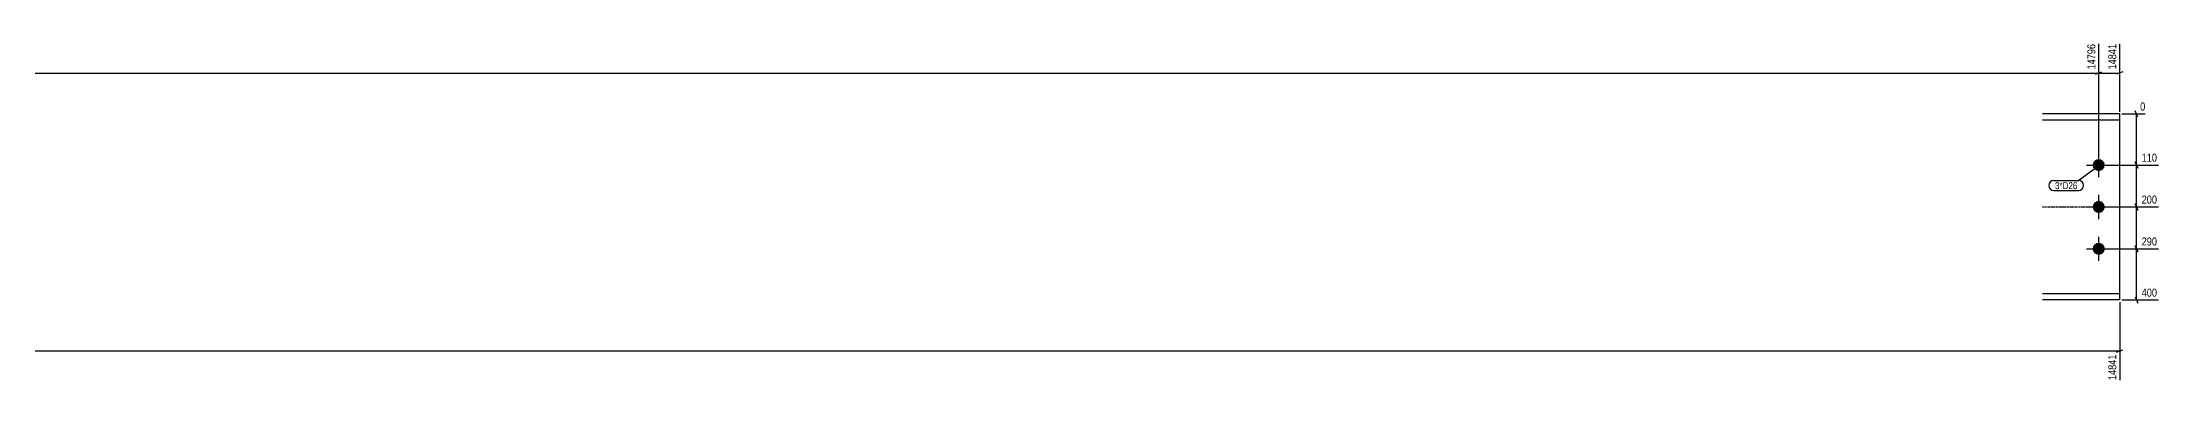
# Model space of a CAD drawing. Header units: millimetres. Extents: x 43 to 52598, y 7 to 2071.
# Drawn here: x 48056 to 52598, y 7 to 737 of the extents above; entities that cross this region are included whole.
import ezdxf

# ---------------------------------------------------------------- set-up
doc = ezdxf.new("R2010")
doc.units = ezdxf.units.MM
doc.linetypes.add('DXK_LINE_DOT2', pattern=[3.9198, 1.9599, -1.9599])
doc.linetypes.add('DXK_LINE_DOT3', pattern=[5.9187, 2.979, -0.9799, 0.9799, -0.9799])
for name, color, linetype in [('MÅLSÆTNING', 7, 'Continuous'), ('STÅL', 7, 'Continuous'), ('TEKST', 7, 'Continuous')]:
    doc.layers.add(name, color=color, linetype=linetype)
doc.styles.add('Arial Narrow', font='ARIALN.TTF', dxfattribs={"height": 0.2})

msp = doc.modelspace()

# ---------------------------------------------------------------- hatches: boundary and pattern name
at = {"layer": 'STÅL', "linetype": 'Continuous'}
for points in [[(52456.7, 472.9, -1), (52482.7, 472.9, -1)], [(52456.7, 382.9, -1), (52482.7, 382.9, -1)], [(52456.7, 292.9, -1), (52482.7, 292.9, -1)]]:
    msp.add_hatch(color=96, dxfattribs=at).paths.add_polyline_path(points)

# ---------------------------------------------------------------- linework, layer by layer
at = {"layer": 'MÅLSÆTNING', "color": 7, "linetype": 'Continuous'}
for p, q in [((52469.7, 477.4), (52469.7, 733.2)), ((52514.7, 587.4), (52514.7, 733.2)), ((47689.4, 670.7), (52469.7, 670.7)), ((52463, 668), (52476.5, 673.4)), ((52521.5, 673.4), (52508, 668)), ((52519.2, 582.9), (52569.6, 582.9)), ((52553.6, 576.1), (52548.2, 589.6)), ((52474.2, 472.9), (52598.1, 472.9)), ((52553.6, 466.1), (52548.2, 479.6)), ((52474.2, 382.9), (52598.1, 382.9)), ((52553.6, 376.1), (52548.2, 389.6)), ((52550.9, 292.9), (52550.9, 382.9)), ((52474.2, 292.9), (52598.1, 292.9)), ((52474.2, 292.9), (52598.1, 292.9)), ((52548.2, 299.6), (52553.6, 286.1)), ((52553.6, 286.1), (52548.2, 299.6)), ((52550.9, 182.9), (52550.9, 292.9)), ((52519.2, 182.9), (52598.1, 182.9)), ((52548.2, 189.6), (52553.6, 176.1)), ((52514.7, 178.4), (52514.7, 10.8)), ((47829.4, 73.3), (52514.7, 73.3)), ((52508, 70.6), (52521.5, 76))]:
    msp.add_line(p, q, dxfattribs=at)
at = {"layer": 'STÅL', "color": 2, "linetype": 'Continuous'}
for p, q in [((52514.7, 582.9), (52349, 582.9)), ((52514.7, 569.4), (52349, 569.4)), ((52514.7, 217.4), (52514.7, 582.9)), ((52514.7, 196.4), (52349, 196.4)), ((52514.7, 182.9), (52349, 182.9)), ((52514.7, 196.4), (52514.7, 217.4)), ((52514.7, 182.9), (52514.7, 196.4))]:
    msp.add_line(p, q, dxfattribs=at)
at = {"layer": 'STÅL', "color": 96, "linetype": 'Continuous'}
for p, q in [((52443.7, 472.9), (52495.7, 472.9)), ((52469.7, 446.9), (52469.7, 498.9)), ((52469.7, 356.9), (52469.7, 408.9)), ((52443.7, 382.9), (52495.7, 382.9)), ((52469.7, 266.9), (52469.7, 318.9)), ((52443.7, 292.9), (52495.7, 292.9))]:
    msp.add_line(p, q, dxfattribs=at)
at = {"layer": 'STÅL', "color": 7, "linetype": 'DXK_LINE_DOT3'}
msp.add_line((52349, 382.9), (52559.7, 382.9), dxfattribs=at)
at = {"layer": 'STÅL', "color": 7, "linetype": 'DXK_LINE_DOT2'}
msp.add_line((52514.7, 196.4), (52514.7, 209.3), dxfattribs=at)

# ---------------------------------------------------------------- wipeouts: each hides what was drawn before it
at = {"color": 0}
msp.add_wipeout([(52424, 421.1), (52424, 436.9), (52376, 436.9), (52376, 421.1)], dxfattribs=at).dxf.layer = 'TEKST'

# ---------------------------------------------------------------- next in the draw order: wipeouts: each hides what was drawn before it
at = {"color": 0, "linetype": 'Continuous'}
for points in [[(52466.1, 736.8), (52440.9, 736.8), (52440.9, 674.8), (52466.1, 674.8)], [(52598.4, 386.5), (52598.4, 411.7), (52558.3, 411.7), (52558.3, 386.5)], [(52598.4, 296.5), (52598.4, 321.7), (52558.3, 321.7), (52558.3, 296.5)], [(52598.4, 186.5), (52598.4, 211.7), (52558.3, 211.7), (52558.3, 186.5)], [(52511.1, 69.2), (52485.9, 69.2), (52485.9, 7.2), (52511.1, 7.2)]]:
    msp.add_wipeout(points, dxfattribs=at).dxf.layer = 'MÅLSÆTNING'
at = {"color": 0}
msp.add_wipeout([(52424, 421.1), (52424, 436.9), (52376, 436.9), (52376, 421.1)], dxfattribs=at).dxf.layer = 'TEKST'

# ---------------------------------------------------------------- next in the draw order: linework, layer by layer
at = {"layer": 'MÅLSÆTNING', "color": 7, "linetype": 'Continuous'}
for p, q in [((52469.7, 477.4), (52469.7, 733.2)), ((52463, 668), (52476.5, 673.4)), ((52469.7, 670.7), (52514.7, 670.7)), ((52550.9, 382.9), (52550.9, 472.9)), ((52474.2, 382.9), (52598.1, 382.9)), ((52548.2, 389.6), (52553.6, 376.1))]:
    msp.add_line(p, q, dxfattribs=at)
at = {"layer": 'TEKST', "color": 7, "linetype": 'Continuous'}
for p, q in [((52469.7, 471.4), (52426.7, 439.6)), ((52373.3, 439.6), (52426.7, 439.6)), ((52373.3, 418.4), (52426.7, 418.4))]:
    msp.add_line(p, q, dxfattribs=at)
for centre, start, end in [((52373.3, 429), 90, 270), ((52426.7, 429), 270, 90)]:
    msp.add_arc(centre, 10.6, start, end, dxfattribs=at)

# ---------------------------------------------------------------- next in the draw order: texts
at = {"layer": 'MÅLSÆTNING', "color": 3, "linetype": 'Continuous', "style": 'Arial Narrow'}
for s, p in [('14796', (52462.5, 678.4)), ('14841', (52507.5, 10.8))]:
    msp.add_text(s, height=17.18, rotation=90.0002, dxfattribs=at).set_placement(p)
for s, p in [('200', (52561.9, 390.1)), ('290', (52561.9, 300.1)), ('400', (52561.9, 190.1))]:
    msp.add_text(s, height=17.18, dxfattribs=at).set_placement(p)
at = {"layer": 'TEKST', "color": 3, "style": 'Arial Narrow'}
msp.add_text('3*D26', height=15.03, dxfattribs=at).set_placement((52376, 421.1))

# ---------------------------------------------------------------- next in the draw order: wipeouts: each hides what was drawn before it
at = {"color": 0, "linetype": 'Continuous'}
for points in [[(52511.1, 736.8), (52485.9, 736.8), (52485.9, 674.8), (52511.1, 674.8)], [(52598.4, 476.5), (52598.4, 501.7), (52558.3, 501.7), (52558.3, 476.5)]]:
    msp.add_wipeout(points, dxfattribs=at).dxf.layer = 'MÅLSÆTNING'

# ---------------------------------------------------------------- next in the draw order: linework, layer by layer
at = {"layer": 'MÅLSÆTNING', "color": 7, "linetype": 'Continuous'}
for p, q in [((52550.9, 472.9), (52550.9, 582.9)), ((52474.2, 472.9), (52598.1, 472.9)), ((52548.2, 479.6), (52553.6, 466.1))]:
    msp.add_line(p, q, dxfattribs=at)

# ---------------------------------------------------------------- next in the draw order: texts
at = {"layer": 'MÅLSÆTNING', "color": 3, "linetype": 'Continuous', "style": 'Arial Narrow'}
msp.add_text('14841', height=17.18, rotation=90.0002, dxfattribs=at).set_placement((52507.5, 678.4))
msp.add_text('110', height=17.18, dxfattribs=at).set_placement((52561.9, 480.1))

# ---------------------------------------------------------------- next in the draw order: wipeouts: each hides what was drawn before it
at = {"color": 0, "linetype": 'Continuous'}
msp.add_wipeout([(52573.2, 586.5), (52573.2, 611.7), (52555, 611.7), (52555, 586.5)], dxfattribs=at).dxf.layer = 'MÅLSÆTNING'

# ---------------------------------------------------------------- next in the draw order: texts
at = {"layer": 'MÅLSÆTNING', "color": 3, "linetype": 'Continuous', "style": 'Arial Narrow'}
msp.add_text('0', height=17.2, dxfattribs=at).set_placement((52558.6, 590.1))

doc.saveas('drawing.dxf')
